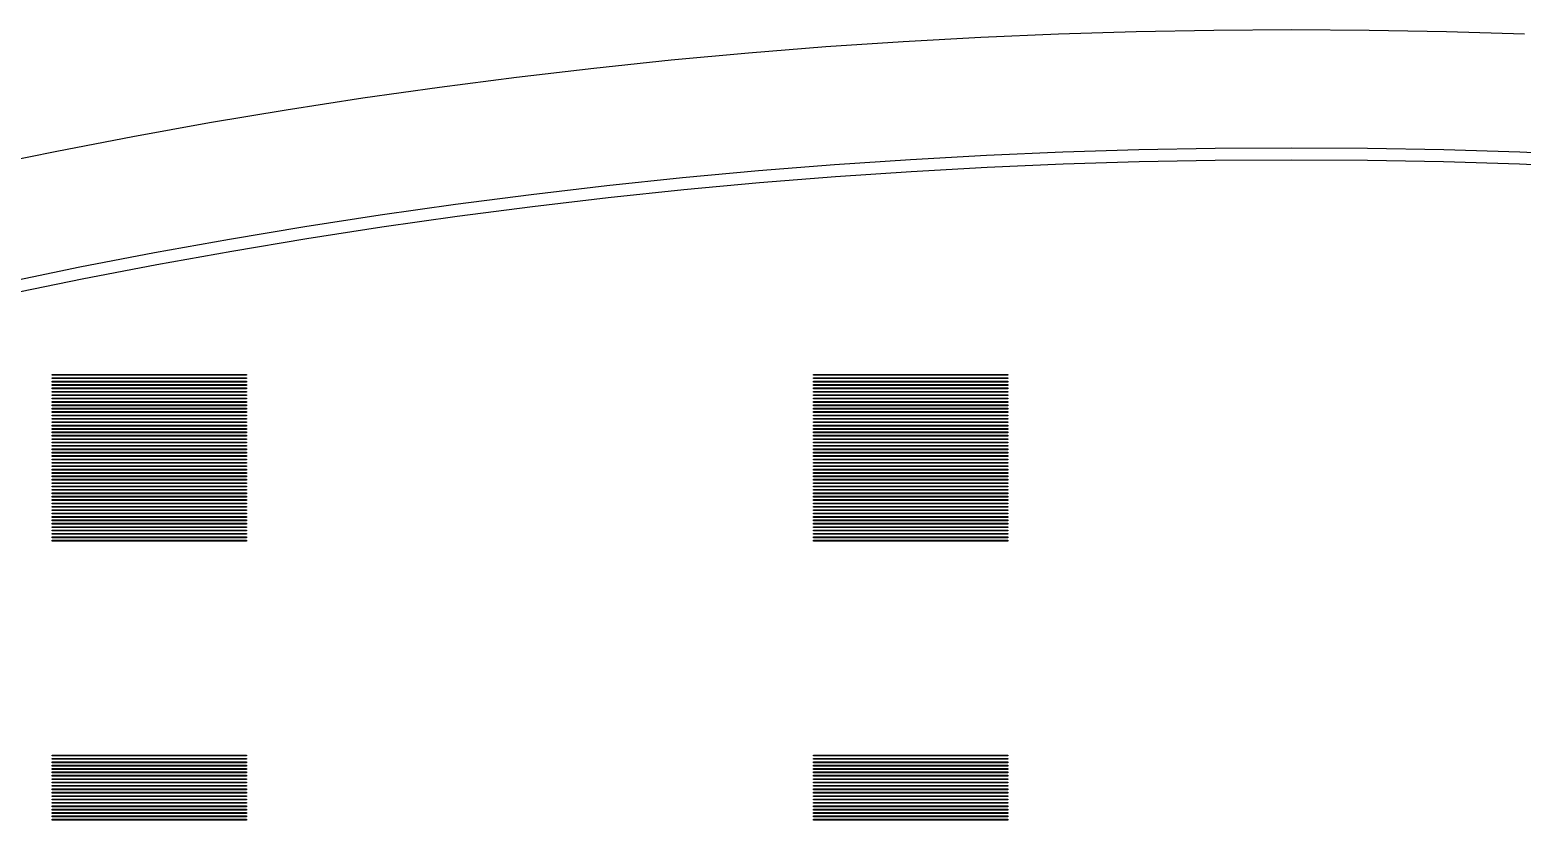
# Model space of a CAD drawing. Extents: x 40 to 187, y -3 to 150.
# Drawn here: x 95.19 to 113.23, y 140.57 to 150.13 of the extents above; entities that cross this region are included whole.
import ezdxf

# ---------------------------------------------------------------- set-up
doc = ezdxf.new("R2010")
doc.units = 0

msp = doc.modelspace()

# ---------------------------------------------------------------- linework, layer by layer
for p, q in [((108.563, 150.104), (107.625, 150.075)), ((109.502, 150.121), (108.563, 150.104)), ((110.441, 150.127), (109.502, 150.121)), ((111.38, 150.121), (110.441, 150.127)), ((112.318, 150.104), (111.38, 150.121)), ((113.257, 150.075), (112.318, 150.104)), ((104.813, 149.92), (103.877, 149.845)), ((105.75, 149.983), (104.813, 149.92)), ((106.687, 150.035), (105.75, 149.983)), ((107.625, 150.075), (106.687, 150.035)), ((102.942, 149.759), (102.009, 149.661)), ((103.877, 149.845), (102.942, 149.759)), ((101.076, 149.552), (100.145, 149.431)), ((102.009, 149.661), (101.076, 149.552)), ((100.145, 149.431), (99.2159, 149.299)), ((99.2159, 149.299), (98.2882, 149.156)), ((98.2882, 149.156), (97.3622, 149.001)), ((96.4382, 148.835), (95.5164, 148.657)), ((97.3622, 149.001), (96.4382, 148.835)), ((95.5164, 148.657), (94.5968, 148.468)), ((106.757, 148.612), (107.678, 148.651)), ((107.678, 148.651), (108.598, 148.68)), ((108.598, 148.68), (109.52, 148.697)), ((109.52, 148.697), (110.441, 148.702)), ((110.441, 148.702), (111.362, 148.697)), ((111.362, 148.697), (112.283, 148.68)), ((112.283, 148.68), (113.204, 148.651)), ((113.204, 148.651), (114.125, 148.612)), ((104, 148.425), (104.918, 148.499)), ((104.918, 148.499), (105.837, 148.561)), ((105.837, 148.561), (106.757, 148.612)), ((107.683, 148.501), (106.764, 148.462)), ((108.602, 148.53), (107.683, 148.501)), ((109.521, 148.547), (108.602, 148.53)), ((110.441, 148.552), (109.521, 148.547)), ((111.36, 148.547), (110.441, 148.552)), ((112.28, 148.53), (111.36, 148.547)), ((113.199, 148.501), (112.28, 148.53)), ((114.117, 148.462), (113.199, 148.501)), ((102.166, 148.245), (103.082, 148.341)), ((103.082, 148.341), (104, 148.425)), ((104.929, 148.349), (104.012, 148.276)), ((105.846, 148.411), (104.929, 148.349)), ((106.764, 148.462), (105.846, 148.411)), ((100.337, 148.019), (101.251, 148.138)), ((101.251, 148.138), (102.166, 148.245)), ((103.097, 148.191), (102.182, 148.096)), ((104.012, 148.276), (103.097, 148.191)), ((99.425, 147.89), (100.337, 148.019)), ((101.269, 147.989), (100.357, 147.871)), ((102.182, 148.096), (101.269, 147.989)), ((97.6058, 147.597), (98.5145, 147.749)), ((98.5145, 147.749), (99.425, 147.89)), ((99.447, 147.741), (98.5384, 147.601)), ((100.357, 147.871), (99.447, 147.741)), ((96.6991, 147.434), (97.6058, 147.597)), ((98.5384, 147.601), (97.6315, 147.449)), ((95.7944, 147.26), (96.6991, 147.434)), ((97.6315, 147.449), (96.7265, 147.286)), ((94.8919, 147.074), (95.7944, 147.26)), ((96.7265, 147.286), (95.8237, 147.113)), ((95.8237, 147.113), (94.923, 146.928)), ((95.4597, 145.951), (95.4597, 145.961)), ((95.4597, 145.961), (97.8117, 145.961)), ((97.8117, 145.951), (95.4597, 145.951)), ((97.8117, 145.961), (97.8117, 145.951)), ((104.663, 145.951), (104.663, 145.961)), ((104.663, 145.961), (107.015, 145.961)), ((107.015, 145.951), (104.663, 145.951)), ((107.015, 145.961), (107.015, 145.951)), ((95.4597, 145.91), (95.4597, 145.92)), ((95.4597, 145.92), (97.8117, 145.92)), ((97.8117, 145.91), (95.4597, 145.91)), ((95.4597, 145.869), (95.4597, 145.879)), ((95.4597, 145.879), (97.8117, 145.879)), ((97.8117, 145.869), (95.4597, 145.869)), ((95.4597, 145.828), (95.4597, 145.838)), ((95.4597, 145.838), (97.8117, 145.838)), ((97.8117, 145.828), (95.4597, 145.828)), ((95.4597, 145.787), (95.4597, 145.797)), ((95.4597, 145.797), (97.8117, 145.797)), ((97.8117, 145.787), (95.4597, 145.787)), ((97.8117, 145.92), (97.8117, 145.91)), ((97.8117, 145.879), (97.8117, 145.869)), ((97.8117, 145.838), (97.8117, 145.828)), ((97.8117, 145.797), (97.8117, 145.787)), ((104.663, 145.91), (104.663, 145.92)), ((104.663, 145.92), (107.015, 145.92)), ((107.015, 145.91), (104.663, 145.91)), ((104.663, 145.869), (104.663, 145.879)), ((104.663, 145.879), (107.015, 145.879)), ((107.015, 145.869), (104.663, 145.869)), ((104.663, 145.828), (104.663, 145.838)), ((104.663, 145.838), (107.015, 145.838)), ((107.015, 145.828), (104.663, 145.828)), ((104.663, 145.787), (104.663, 145.797)), ((104.663, 145.797), (107.015, 145.797)), ((107.015, 145.787), (104.663, 145.787)), ((107.015, 145.92), (107.015, 145.91)), ((107.015, 145.879), (107.015, 145.869)), ((107.015, 145.838), (107.015, 145.828)), ((107.015, 145.797), (107.015, 145.787)), ((95.4597, 145.746), (95.4597, 145.756)), ((95.4597, 145.756), (97.8117, 145.756)), ((97.8117, 145.746), (95.4597, 145.746)), ((95.4597, 145.705), (95.4597, 145.715)), ((95.4597, 145.715), (97.8117, 145.715)), ((97.8117, 145.705), (95.4597, 145.705)), ((95.4597, 145.664), (95.4597, 145.674)), ((95.4597, 145.674), (97.8117, 145.674)), ((97.8117, 145.664), (95.4597, 145.664)), ((95.4597, 145.623), (95.4597, 145.634)), ((95.4597, 145.634), (97.8117, 145.634)), ((97.8117, 145.623), (95.4597, 145.623)), ((95.4597, 145.582), (95.4597, 145.593)), ((95.4597, 145.593), (97.8117, 145.593)), ((97.8117, 145.582), (95.4597, 145.582)), ((97.8117, 145.756), (97.8117, 145.746)), ((97.8117, 145.715), (97.8117, 145.705)), ((97.8117, 145.674), (97.8117, 145.664)), ((97.8117, 145.634), (97.8117, 145.623)), ((97.8117, 145.593), (97.8117, 145.582)), ((104.663, 145.746), (104.663, 145.756)), ((104.663, 145.756), (107.015, 145.756)), ((107.015, 145.746), (104.663, 145.746)), ((104.663, 145.705), (104.663, 145.715)), ((104.663, 145.715), (107.015, 145.715)), ((107.015, 145.705), (104.663, 145.705)), ((104.663, 145.664), (104.663, 145.674)), ((104.663, 145.674), (107.015, 145.674)), ((107.015, 145.664), (104.663, 145.664)), ((104.663, 145.623), (104.663, 145.634)), ((104.663, 145.634), (107.015, 145.634)), ((107.015, 145.623), (104.663, 145.623)), ((104.663, 145.582), (104.663, 145.593)), ((104.663, 145.593), (107.015, 145.593)), ((107.015, 145.582), (104.663, 145.582)), ((107.015, 145.756), (107.015, 145.746)), ((107.015, 145.715), (107.015, 145.705)), ((107.015, 145.674), (107.015, 145.664)), ((107.015, 145.634), (107.015, 145.623)), ((107.015, 145.593), (107.015, 145.582)), ((95.4597, 145.542), (95.4597, 145.552)), ((95.4597, 145.552), (97.8117, 145.552)), ((97.8117, 145.542), (95.4597, 145.542)), ((95.4597, 145.501), (95.4597, 145.511)), ((95.4597, 145.511), (97.8117, 145.511)), ((97.8117, 145.501), (95.4597, 145.501)), ((95.4597, 145.46), (95.4597, 145.47)), ((95.4597, 145.47), (97.8117, 145.47)), ((97.8117, 145.46), (95.4597, 145.46)), ((95.4597, 145.419), (95.4597, 145.429)), ((95.4597, 145.429), (97.8117, 145.429)), ((97.8117, 145.419), (95.4597, 145.419)), ((97.8117, 145.552), (97.8117, 145.542)), ((97.8117, 145.511), (97.8117, 145.501)), ((97.8117, 145.47), (97.8117, 145.46)), ((97.8117, 145.429), (97.8117, 145.419)), ((104.663, 145.542), (104.663, 145.552)), ((104.663, 145.552), (107.015, 145.552)), ((107.015, 145.542), (104.663, 145.542)), ((104.663, 145.501), (104.663, 145.511)), ((104.663, 145.511), (107.015, 145.511)), ((107.015, 145.501), (104.663, 145.501)), ((104.663, 145.46), (104.663, 145.47)), ((104.663, 145.47), (107.015, 145.47)), ((107.015, 145.46), (104.663, 145.46)), ((104.663, 145.419), (104.663, 145.429)), ((104.663, 145.429), (107.015, 145.429)), ((107.015, 145.419), (104.663, 145.419)), ((107.015, 145.552), (107.015, 145.542)), ((107.015, 145.511), (107.015, 145.501)), ((107.015, 145.47), (107.015, 145.46)), ((107.015, 145.429), (107.015, 145.419)), ((95.4597, 145.378), (95.4597, 145.388)), ((95.4597, 145.388), (97.8117, 145.388)), ((97.8117, 145.378), (95.4597, 145.378)), ((95.4597, 145.337), (95.4597, 145.347)), ((95.4597, 145.347), (97.8117, 145.347)), ((97.8117, 145.337), (95.4597, 145.337)), ((95.4597, 145.296), (95.4597, 145.306)), ((95.4597, 145.306), (97.8117, 145.306)), ((97.8117, 145.296), (95.4597, 145.296)), ((95.4597, 145.255), (95.4597, 145.265)), ((95.4597, 145.265), (97.8117, 145.265)), ((97.8117, 145.255), (95.4597, 145.255)), ((95.4597, 145.214), (95.4597, 145.225)), ((95.4597, 145.225), (97.8117, 145.225)), ((97.8117, 145.388), (97.8117, 145.378)), ((97.8117, 145.347), (97.8117, 145.337)), ((97.8117, 145.306), (97.8117, 145.296)), ((97.8117, 145.265), (97.8117, 145.255)), ((97.8117, 145.225), (97.8117, 145.214)), ((104.663, 145.378), (104.663, 145.388)), ((104.663, 145.388), (107.015, 145.388)), ((107.015, 145.378), (104.663, 145.378)), ((104.663, 145.337), (104.663, 145.347)), ((104.663, 145.347), (107.015, 145.347)), ((107.015, 145.337), (104.663, 145.337)), ((104.663, 145.296), (104.663, 145.306)), ((104.663, 145.306), (107.015, 145.306)), ((107.015, 145.296), (104.663, 145.296)), ((104.663, 145.255), (104.663, 145.265)), ((104.663, 145.265), (107.015, 145.265)), ((107.015, 145.255), (104.663, 145.255)), ((104.663, 145.214), (104.663, 145.225)), ((104.663, 145.225), (107.015, 145.225)), ((107.015, 145.388), (107.015, 145.378)), ((107.015, 145.347), (107.015, 145.337)), ((107.015, 145.306), (107.015, 145.296)), ((107.015, 145.265), (107.015, 145.255)), ((107.015, 145.225), (107.015, 145.214)), ((97.8117, 145.214), (95.4597, 145.214)), ((95.4597, 145.173), (95.4597, 145.184)), ((95.4597, 145.184), (97.8117, 145.184)), ((97.8117, 145.173), (95.4597, 145.173)), ((95.4597, 145.132), (95.4597, 145.143)), ((95.4597, 145.143), (97.8117, 145.143)), ((97.8117, 145.132), (95.4597, 145.132)), ((95.4597, 145.092), (95.4597, 145.102)), ((95.4597, 145.102), (97.8117, 145.102)), ((97.8117, 145.092), (95.4597, 145.092)), ((95.4597, 145.051), (95.4597, 145.061)), ((95.4597, 145.061), (97.8117, 145.061)), ((97.8117, 145.051), (95.4597, 145.051)), ((97.8117, 145.184), (97.8117, 145.173)), ((97.8117, 145.143), (97.8117, 145.132)), ((97.8117, 145.102), (97.8117, 145.092)), ((97.8117, 145.061), (97.8117, 145.051)), ((107.015, 145.214), (104.663, 145.214)), ((104.663, 145.173), (104.663, 145.184)), ((104.663, 145.184), (107.015, 145.184)), ((107.015, 145.173), (104.663, 145.173)), ((104.663, 145.132), (104.663, 145.143)), ((104.663, 145.143), (107.015, 145.143)), ((107.015, 145.132), (104.663, 145.132)), ((104.663, 145.092), (104.663, 145.102)), ((104.663, 145.102), (107.015, 145.102)), ((107.015, 145.092), (104.663, 145.092)), ((104.663, 145.051), (104.663, 145.061)), ((104.663, 145.061), (107.015, 145.061)), ((107.015, 145.051), (104.663, 145.051)), ((107.015, 145.184), (107.015, 145.173)), ((107.015, 145.143), (107.015, 145.132)), ((107.015, 145.102), (107.015, 145.092)), ((107.015, 145.061), (107.015, 145.051)), ((95.4597, 145.01), (95.4597, 145.02)), ((95.4597, 145.02), (97.8117, 145.02)), ((97.8117, 145.01), (95.4597, 145.01)), ((95.4597, 144.969), (95.4597, 144.979)), ((95.4597, 144.979), (97.8117, 144.979)), ((97.8117, 144.969), (95.4597, 144.969)), ((95.4597, 144.928), (95.4597, 144.938)), ((95.4597, 144.938), (97.8117, 144.938)), ((97.8117, 144.928), (95.4597, 144.928)), ((95.4597, 144.887), (95.4597, 144.897)), ((95.4597, 144.897), (97.8117, 144.897)), ((97.8117, 144.887), (95.4597, 144.887)), ((95.4597, 144.846), (95.4597, 144.856)), ((95.4597, 144.856), (97.8117, 144.856)), ((97.8117, 145.02), (97.8117, 145.01)), ((97.8117, 144.979), (97.8117, 144.969)), ((97.8117, 144.938), (97.8117, 144.928)), ((97.8117, 144.897), (97.8117, 144.887)), ((97.8117, 144.856), (97.8117, 144.846)), ((104.663, 145.01), (104.663, 145.02)), ((104.663, 145.02), (107.015, 145.02)), ((107.015, 145.01), (104.663, 145.01)), ((104.663, 144.969), (104.663, 144.979)), ((104.663, 144.979), (107.015, 144.979)), ((107.015, 144.969), (104.663, 144.969)), ((104.663, 144.928), (104.663, 144.938)), ((104.663, 144.938), (107.015, 144.938)), ((107.015, 144.928), (104.663, 144.928)), ((104.663, 144.887), (104.663, 144.897)), ((104.663, 144.897), (107.015, 144.897)), ((107.015, 144.887), (104.663, 144.887)), ((104.663, 144.846), (104.663, 144.856)), ((104.663, 144.856), (107.015, 144.856)), ((107.015, 145.02), (107.015, 145.01)), ((107.015, 144.979), (107.015, 144.969)), ((107.015, 144.938), (107.015, 144.928)), ((107.015, 144.897), (107.015, 144.887)), ((107.015, 144.856), (107.015, 144.846)), ((97.8117, 144.846), (95.4597, 144.846)), ((95.4597, 144.805), (95.4597, 144.815)), ((95.4597, 144.815), (97.8117, 144.815)), ((97.8117, 144.805), (95.4597, 144.805)), ((95.4597, 144.764), (95.4597, 144.775)), ((95.4597, 144.775), (97.8117, 144.775)), ((97.8117, 144.764), (95.4597, 144.764)), ((95.4597, 144.723), (95.4597, 144.734)), ((95.4597, 144.734), (97.8117, 144.734)), ((97.8117, 144.723), (95.4597, 144.723)), ((95.4597, 144.683), (95.4597, 144.693)), ((95.4597, 144.693), (97.8117, 144.693)), ((97.8117, 144.683), (95.4597, 144.683)), ((97.8117, 144.815), (97.8117, 144.805)), ((97.8117, 144.775), (97.8117, 144.764)), ((97.8117, 144.734), (97.8117, 144.723)), ((97.8117, 144.693), (97.8117, 144.683)), ((107.015, 144.846), (104.663, 144.846)), ((104.663, 144.805), (104.663, 144.815)), ((104.663, 144.815), (107.015, 144.815)), ((107.015, 144.805), (104.663, 144.805)), ((104.663, 144.764), (104.663, 144.775)), ((104.663, 144.775), (107.015, 144.775)), ((107.015, 144.764), (104.663, 144.764)), ((104.663, 144.723), (104.663, 144.734)), ((104.663, 144.734), (107.015, 144.734)), ((107.015, 144.723), (104.663, 144.723)), ((104.663, 144.683), (104.663, 144.693)), ((104.663, 144.693), (107.015, 144.693)), ((107.015, 144.683), (104.663, 144.683)), ((107.015, 144.815), (107.015, 144.805)), ((107.015, 144.775), (107.015, 144.764)), ((107.015, 144.734), (107.015, 144.723)), ((107.015, 144.693), (107.015, 144.683)), ((95.4597, 144.642), (95.4597, 144.652)), ((95.4597, 144.652), (97.8117, 144.652)), ((97.8117, 144.642), (95.4597, 144.642)), ((95.4597, 144.601), (95.4597, 144.611)), ((95.4597, 144.611), (97.8117, 144.611)), ((97.8117, 144.601), (95.4597, 144.601)), ((95.4597, 144.56), (95.4597, 144.57)), ((95.4597, 144.57), (97.8117, 144.57)), ((97.8117, 144.56), (95.4597, 144.56)), ((95.4597, 144.519), (95.4597, 144.529)), ((95.4597, 144.529), (97.8117, 144.529)), ((97.8117, 144.519), (95.4597, 144.519)), ((97.8117, 144.652), (97.8117, 144.642)), ((97.8117, 144.611), (97.8117, 144.601)), ((97.8117, 144.57), (97.8117, 144.56)), ((97.8117, 144.529), (97.8117, 144.519)), ((104.663, 144.642), (104.663, 144.652)), ((104.663, 144.652), (107.015, 144.652)), ((107.015, 144.642), (104.663, 144.642)), ((104.663, 144.601), (104.663, 144.611)), ((104.663, 144.611), (107.015, 144.611)), ((107.015, 144.601), (104.663, 144.601)), ((104.663, 144.56), (104.663, 144.57)), ((104.663, 144.57), (107.015, 144.57)), ((107.015, 144.56), (104.663, 144.56)), ((104.663, 144.519), (104.663, 144.529)), ((104.663, 144.529), (107.015, 144.529)), ((107.015, 144.519), (104.663, 144.519)), ((107.015, 144.652), (107.015, 144.642)), ((107.015, 144.611), (107.015, 144.601)), ((107.015, 144.57), (107.015, 144.56)), ((107.015, 144.529), (107.015, 144.519)), ((95.4597, 144.478), (95.4597, 144.488)), ((95.4597, 144.488), (97.8117, 144.488)), ((97.8117, 144.478), (95.4597, 144.478)), ((95.4597, 144.437), (95.4597, 144.447)), ((95.4597, 144.447), (97.8117, 144.447)), ((97.8117, 144.437), (95.4597, 144.437)), ((95.4597, 144.396), (95.4597, 144.406)), ((95.4597, 144.406), (97.8117, 144.406)), ((97.8117, 144.396), (95.4597, 144.396)), ((95.4597, 144.355), (95.4597, 144.366)), ((95.4597, 144.366), (97.8117, 144.366)), ((97.8117, 144.355), (95.4597, 144.355)), ((95.4597, 144.314), (95.4597, 144.325)), ((95.4597, 144.325), (97.8117, 144.325)), ((97.8117, 144.314), (95.4597, 144.314)), ((97.8117, 144.488), (97.8117, 144.478)), ((97.8117, 144.447), (97.8117, 144.437)), ((97.8117, 144.406), (97.8117, 144.396)), ((97.8117, 144.366), (97.8117, 144.355)), ((97.8117, 144.325), (97.8117, 144.314)), ((104.663, 144.478), (104.663, 144.488)), ((104.663, 144.488), (107.015, 144.488)), ((107.015, 144.478), (104.663, 144.478)), ((104.663, 144.437), (104.663, 144.447)), ((104.663, 144.447), (107.015, 144.447)), ((107.015, 144.437), (104.663, 144.437)), ((104.663, 144.396), (104.663, 144.406)), ((104.663, 144.406), (107.015, 144.406)), ((107.015, 144.396), (104.663, 144.396)), ((104.663, 144.355), (104.663, 144.366)), ((104.663, 144.366), (107.015, 144.366)), ((107.015, 144.355), (104.663, 144.355)), ((104.663, 144.314), (104.663, 144.325)), ((104.663, 144.325), (107.015, 144.325)), ((107.015, 144.314), (104.663, 144.314)), ((107.015, 144.488), (107.015, 144.478)), ((107.015, 144.447), (107.015, 144.437)), ((107.015, 144.406), (107.015, 144.396)), ((107.015, 144.366), (107.015, 144.355)), ((107.015, 144.325), (107.015, 144.314)), ((95.4597, 144.274), (95.4597, 144.284)), ((95.4597, 144.284), (97.8117, 144.284)), ((97.8117, 144.274), (95.4597, 144.274)), ((95.4597, 144.233), (95.4597, 144.243)), ((95.4597, 144.243), (97.8117, 144.243)), ((97.8117, 144.233), (95.4597, 144.233)), ((95.4597, 144.192), (95.4597, 144.202)), ((95.4597, 144.202), (97.8117, 144.202)), ((97.8117, 144.192), (95.4597, 144.192)), ((95.4597, 144.151), (95.4597, 144.161)), ((95.4597, 144.161), (97.8117, 144.161)), ((97.8117, 144.151), (95.4597, 144.151)), ((97.8117, 144.284), (97.8117, 144.274)), ((97.8117, 144.243), (97.8117, 144.233)), ((97.8117, 144.202), (97.8117, 144.192)), ((97.8117, 144.161), (97.8117, 144.151)), ((104.663, 144.274), (104.663, 144.284)), ((104.663, 144.284), (107.015, 144.284)), ((107.015, 144.274), (104.663, 144.274)), ((104.663, 144.233), (104.663, 144.243)), ((104.663, 144.243), (107.015, 144.243)), ((107.015, 144.233), (104.663, 144.233)), ((104.663, 144.192), (104.663, 144.202)), ((104.663, 144.202), (107.015, 144.202)), ((107.015, 144.192), (104.663, 144.192)), ((104.663, 144.151), (104.663, 144.161)), ((104.663, 144.161), (107.015, 144.161)), ((107.015, 144.151), (104.663, 144.151)), ((107.015, 144.284), (107.015, 144.274)), ((107.015, 144.243), (107.015, 144.233)), ((107.015, 144.202), (107.015, 144.192)), ((107.015, 144.161), (107.015, 144.151)), ((95.4597, 144.11), (95.4597, 144.12)), ((95.4597, 144.12), (97.8117, 144.12)), ((97.8117, 144.11), (95.4597, 144.11)), ((95.4597, 144.069), (95.4597, 144.079)), ((95.4597, 144.079), (97.8117, 144.079)), ((97.8117, 144.069), (95.4597, 144.069)), ((95.4597, 144.028), (95.4597, 144.038)), ((95.4597, 144.038), (97.8117, 144.038)), ((97.8117, 144.028), (95.4597, 144.028)), ((95.4597, 143.987), (95.4597, 143.997)), ((95.4597, 143.997), (97.8117, 143.997)), ((97.8117, 143.987), (95.4597, 143.987)), ((95.4597, 143.946), (95.4597, 143.957)), ((95.4597, 143.957), (97.8117, 143.957)), ((97.8117, 144.12), (97.8117, 144.11)), ((97.8117, 144.079), (97.8117, 144.069)), ((97.8117, 144.038), (97.8117, 144.028)), ((97.8117, 143.997), (97.8117, 143.987)), ((97.8117, 143.957), (97.8117, 143.946)), ((104.663, 144.11), (104.663, 144.12)), ((104.663, 144.12), (107.015, 144.12)), ((107.015, 144.11), (104.663, 144.11)), ((104.663, 144.069), (104.663, 144.079)), ((104.663, 144.079), (107.015, 144.079)), ((107.015, 144.069), (104.663, 144.069)), ((104.663, 144.028), (104.663, 144.038)), ((104.663, 144.038), (107.015, 144.038)), ((107.015, 144.028), (104.663, 144.028)), ((104.663, 143.987), (104.663, 143.997)), ((104.663, 143.997), (107.015, 143.997)), ((107.015, 143.987), (104.663, 143.987)), ((104.663, 143.946), (104.663, 143.957)), ((104.663, 143.957), (107.015, 143.957)), ((107.015, 144.12), (107.015, 144.11)), ((107.015, 144.079), (107.015, 144.069)), ((107.015, 144.038), (107.015, 144.028)), ((107.015, 143.997), (107.015, 143.987)), ((107.015, 143.957), (107.015, 143.946)), ((97.8117, 143.946), (95.4597, 143.946)), ((107.015, 143.946), (104.663, 143.946)), ((95.4597, 141.349), (95.4597, 141.359)), ((95.4597, 141.359), (97.8117, 141.359)), ((97.8117, 141.349), (95.4597, 141.349)), ((95.4597, 141.308), (95.4597, 141.318)), ((95.4597, 141.318), (97.8117, 141.318)), ((97.8117, 141.308), (95.4597, 141.308)), ((95.4597, 141.267), (95.4597, 141.277)), ((95.4597, 141.277), (97.8117, 141.277)), ((97.8117, 141.267), (95.4597, 141.267)), ((97.8117, 141.359), (97.8117, 141.349)), ((97.8117, 141.318), (97.8117, 141.308)), ((97.8117, 141.277), (97.8117, 141.267)), ((104.663, 141.349), (104.663, 141.359)), ((104.663, 141.359), (107.015, 141.359)), ((107.015, 141.349), (104.663, 141.349)), ((104.663, 141.308), (104.663, 141.318)), ((104.663, 141.318), (107.015, 141.318)), ((107.015, 141.308), (104.663, 141.308)), ((104.663, 141.267), (104.663, 141.277)), ((104.663, 141.277), (107.015, 141.277)), ((107.015, 141.267), (104.663, 141.267)), ((107.015, 141.359), (107.015, 141.349)), ((107.015, 141.318), (107.015, 141.308)), ((107.015, 141.277), (107.015, 141.267)), ((95.4597, 141.226), (95.4597, 141.236)), ((95.4597, 141.236), (97.8117, 141.236)), ((97.8117, 141.226), (95.4597, 141.226)), ((95.4597, 141.185), (95.4597, 141.195)), ((95.4597, 141.195), (97.8117, 141.195)), ((97.8117, 141.185), (95.4597, 141.185)), ((95.4597, 141.144), (95.4597, 141.155)), ((95.4597, 141.155), (97.8117, 141.155)), ((97.8117, 141.144), (95.4597, 141.144)), ((95.4597, 141.103), (95.4597, 141.114)), ((95.4597, 141.114), (97.8117, 141.114)), ((97.8117, 141.103), (95.4597, 141.103)), ((95.4597, 141.063), (95.4597, 141.073)), ((95.4597, 141.073), (97.8117, 141.073)), ((97.8117, 141.236), (97.8117, 141.226)), ((97.8117, 141.195), (97.8117, 141.185)), ((97.8117, 141.155), (97.8117, 141.144)), ((97.8117, 141.114), (97.8117, 141.103)), ((97.8117, 141.073), (97.8117, 141.063)), ((104.663, 141.226), (104.663, 141.236)), ((104.663, 141.236), (107.015, 141.236)), ((107.015, 141.226), (104.663, 141.226)), ((104.663, 141.185), (104.663, 141.195)), ((104.663, 141.195), (107.015, 141.195)), ((107.015, 141.185), (104.663, 141.185)), ((104.663, 141.144), (104.663, 141.155)), ((104.663, 141.155), (107.015, 141.155)), ((107.015, 141.144), (104.663, 141.144)), ((104.663, 141.103), (104.663, 141.114)), ((104.663, 141.114), (107.015, 141.114)), ((107.015, 141.103), (104.663, 141.103)), ((104.663, 141.063), (104.663, 141.073)), ((104.663, 141.073), (107.015, 141.073)), ((107.015, 141.236), (107.015, 141.226)), ((107.015, 141.195), (107.015, 141.185)), ((107.015, 141.155), (107.015, 141.144)), ((107.015, 141.114), (107.015, 141.103)), ((107.015, 141.073), (107.015, 141.063)), ((97.8117, 141.063), (95.4597, 141.063)), ((95.4597, 141.022), (95.4597, 141.032)), ((95.4597, 141.032), (97.8117, 141.032)), ((97.8117, 141.022), (95.4597, 141.022)), ((95.4597, 140.981), (95.4597, 140.991)), ((95.4597, 140.991), (97.8117, 140.991)), ((97.8117, 140.981), (95.4597, 140.981)), ((95.4597, 140.94), (95.4597, 140.95)), ((95.4597, 140.95), (97.8117, 140.95)), ((97.8117, 140.94), (95.4597, 140.94)), ((95.4597, 140.899), (95.4597, 140.909)), ((95.4597, 140.909), (97.8117, 140.909)), ((97.8117, 140.899), (95.4597, 140.899)), ((97.8117, 141.032), (97.8117, 141.022)), ((97.8117, 140.991), (97.8117, 140.981)), ((97.8117, 140.95), (97.8117, 140.94)), ((97.8117, 140.909), (97.8117, 140.899)), ((107.015, 141.063), (104.663, 141.063)), ((104.663, 141.022), (104.663, 141.032)), ((104.663, 141.032), (107.015, 141.032)), ((107.015, 141.022), (104.663, 141.022)), ((104.663, 140.981), (104.663, 140.991)), ((104.663, 140.991), (107.015, 140.991)), ((107.015, 140.981), (104.663, 140.981)), ((104.663, 140.94), (104.663, 140.95)), ((104.663, 140.95), (107.015, 140.95)), ((107.015, 140.94), (104.663, 140.94)), ((104.663, 140.899), (104.663, 140.909)), ((104.663, 140.909), (107.015, 140.909)), ((107.015, 140.899), (104.663, 140.899)), ((107.015, 141.032), (107.015, 141.022)), ((107.015, 140.991), (107.015, 140.981)), ((107.015, 140.95), (107.015, 140.94)), ((107.015, 140.909), (107.015, 140.899)), ((95.4597, 140.858), (95.4597, 140.868)), ((95.4597, 140.868), (97.8117, 140.868)), ((97.8117, 140.858), (95.4597, 140.858)), ((95.4597, 140.817), (95.4597, 140.827)), ((95.4597, 140.827), (97.8117, 140.827)), ((97.8117, 140.817), (95.4597, 140.817)), ((95.4597, 140.776), (95.4597, 140.786)), ((95.4597, 140.786), (97.8117, 140.786)), ((97.8117, 140.776), (95.4597, 140.776)), ((95.4597, 140.735), (95.4597, 140.746)), ((95.4597, 140.746), (97.8117, 140.746)), ((97.8117, 140.735), (95.4597, 140.735)), ((97.8117, 140.868), (97.8117, 140.858)), ((97.8117, 140.827), (97.8117, 140.817)), ((97.8117, 140.786), (97.8117, 140.776)), ((97.8117, 140.746), (97.8117, 140.735)), ((104.663, 140.858), (104.663, 140.868)), ((104.663, 140.868), (107.015, 140.868)), ((107.015, 140.858), (104.663, 140.858)), ((104.663, 140.817), (104.663, 140.827)), ((104.663, 140.827), (107.015, 140.827)), ((107.015, 140.817), (104.663, 140.817)), ((104.663, 140.776), (104.663, 140.786)), ((104.663, 140.786), (107.015, 140.786)), ((107.015, 140.776), (104.663, 140.776)), ((104.663, 140.735), (104.663, 140.746)), ((104.663, 140.746), (107.015, 140.746)), ((107.015, 140.735), (104.663, 140.735)), ((107.015, 140.868), (107.015, 140.858)), ((107.015, 140.827), (107.015, 140.817)), ((107.015, 140.786), (107.015, 140.776)), ((107.015, 140.746), (107.015, 140.735)), ((95.4597, 140.694), (95.4597, 140.705)), ((95.4597, 140.705), (97.8117, 140.705)), ((97.8117, 140.694), (95.4597, 140.694)), ((95.4597, 140.654), (95.4597, 140.664)), ((95.4597, 140.664), (97.8117, 140.664)), ((97.8117, 140.654), (95.4597, 140.654)), ((95.4597, 140.613), (95.4597, 140.623)), ((95.4597, 140.623), (97.8117, 140.623)), ((97.8117, 140.613), (95.4597, 140.613)), ((95.4597, 140.572), (95.4597, 140.582)), ((95.4597, 140.582), (97.8117, 140.582)), ((97.8117, 140.572), (95.4597, 140.572)), ((97.8117, 140.705), (97.8117, 140.694)), ((97.8117, 140.664), (97.8117, 140.654)), ((97.8117, 140.623), (97.8117, 140.613)), ((97.8117, 140.582), (97.8117, 140.572)), ((104.663, 140.694), (104.663, 140.705)), ((104.663, 140.705), (107.015, 140.705)), ((107.015, 140.694), (104.663, 140.694)), ((104.663, 140.654), (104.663, 140.664)), ((104.663, 140.664), (107.015, 140.664)), ((107.015, 140.654), (104.663, 140.654)), ((104.663, 140.613), (104.663, 140.623)), ((104.663, 140.623), (107.015, 140.623)), ((107.015, 140.613), (104.663, 140.613)), ((104.663, 140.572), (104.663, 140.582)), ((104.663, 140.582), (107.015, 140.582)), ((107.015, 140.572), (104.663, 140.572)), ((107.015, 140.705), (107.015, 140.694)), ((107.015, 140.664), (107.015, 140.654)), ((107.015, 140.623), (107.015, 140.613)), ((107.015, 140.582), (107.015, 140.572))]:
    msp.add_line(p, q)

doc.saveas('drawing.dxf')
